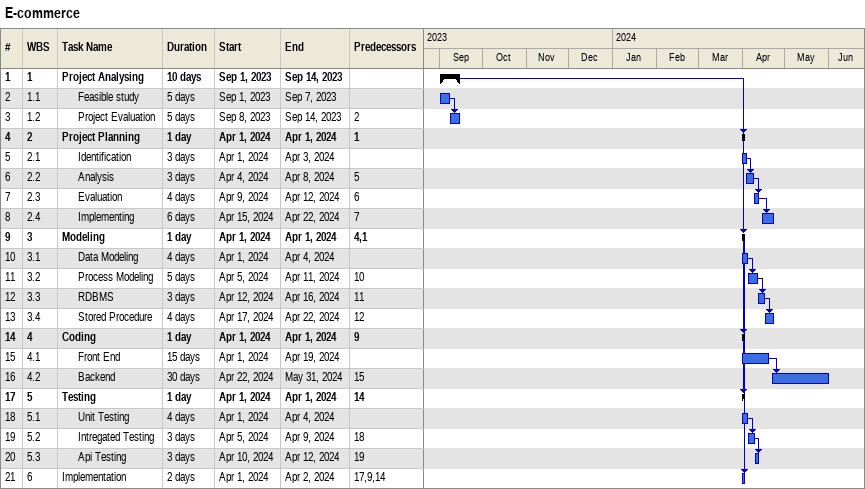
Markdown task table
E-commerce

| ID | WBS | Task | Duration | Start | Finish | Predecessors |
|---|---|---|---|---|---|---|
| 1 | 1 | **Project Analysing** | 10d | 2023-09-01 | 2023-09-14 |  |
| 2 | 1.1 | Feasible study | 5d | 2023-09-01 | 2023-09-07 |  |
| 3 | 1.2 | Project Evaluation | 5d | 2023-09-08 | 2023-09-14 | 2 |
| 4 | 2 | **Project Planning** | 1d | 2024-04-01 | 2024-04-01 | 1 |
| 5 | 2.1 | Identification | 3d | 2024-04-01 | 2024-04-03 |  |
| 6 | 2.2 | Analysis | 3d | 2024-04-04 | 2024-04-08 | 5 |
| 7 | 2.3 | Evaluation | 4d | 2024-04-09 | 2024-04-12 | 6 |
| 8 | 2.4 | Implementing | 6d | 2024-04-15 | 2024-04-22 | 7 |
| 9 | 3 | **Modeling** | 1d | 2024-04-01 | 2024-04-01 | 4, 1 |
| 10 | 3.1 | Data Modeling | 4d | 2024-04-01 | 2024-04-04 |  |
| 11 | 3.2 | Process Modeling | 5d | 2024-04-05 | 2024-04-11 | 10 |
| 12 | 3.3 | RDBMS | 3d | 2024-04-12 | 2024-04-16 | 11 |
| 13 | 3.4 | Stored Procedure | 4d | 2024-04-17 | 2024-04-22 | 12 |
| 14 | 4 | **Coding** | 1d | 2024-04-01 | 2024-04-01 | 9 |
| 15 | 4.1 | Front End | 15d | 2024-04-01 | 2024-04-19 |  |
| 16 | 4.2 | Backend | 30d | 2024-04-22 | 2024-05-31 | 15 |
| 17 | 5 | **Testing** | 1d | 2024-04-01 | 2024-04-01 | 14 |
| 18 | 5.1 | Unit Testing | 4d | 2024-04-01 | 2024-04-04 |  |
| 19 | 5.2 | Intregated Testing | 3d | 2024-04-05 | 2024-04-09 | 18 |
| 20 | 5.3 | Api Testing | 3d | 2024-04-10 | 2024-04-12 | 19 |
| 21 | 6 | Implementation | 2d | 2024-04-01 | 2024-04-02 | 17, 9, 14 |
